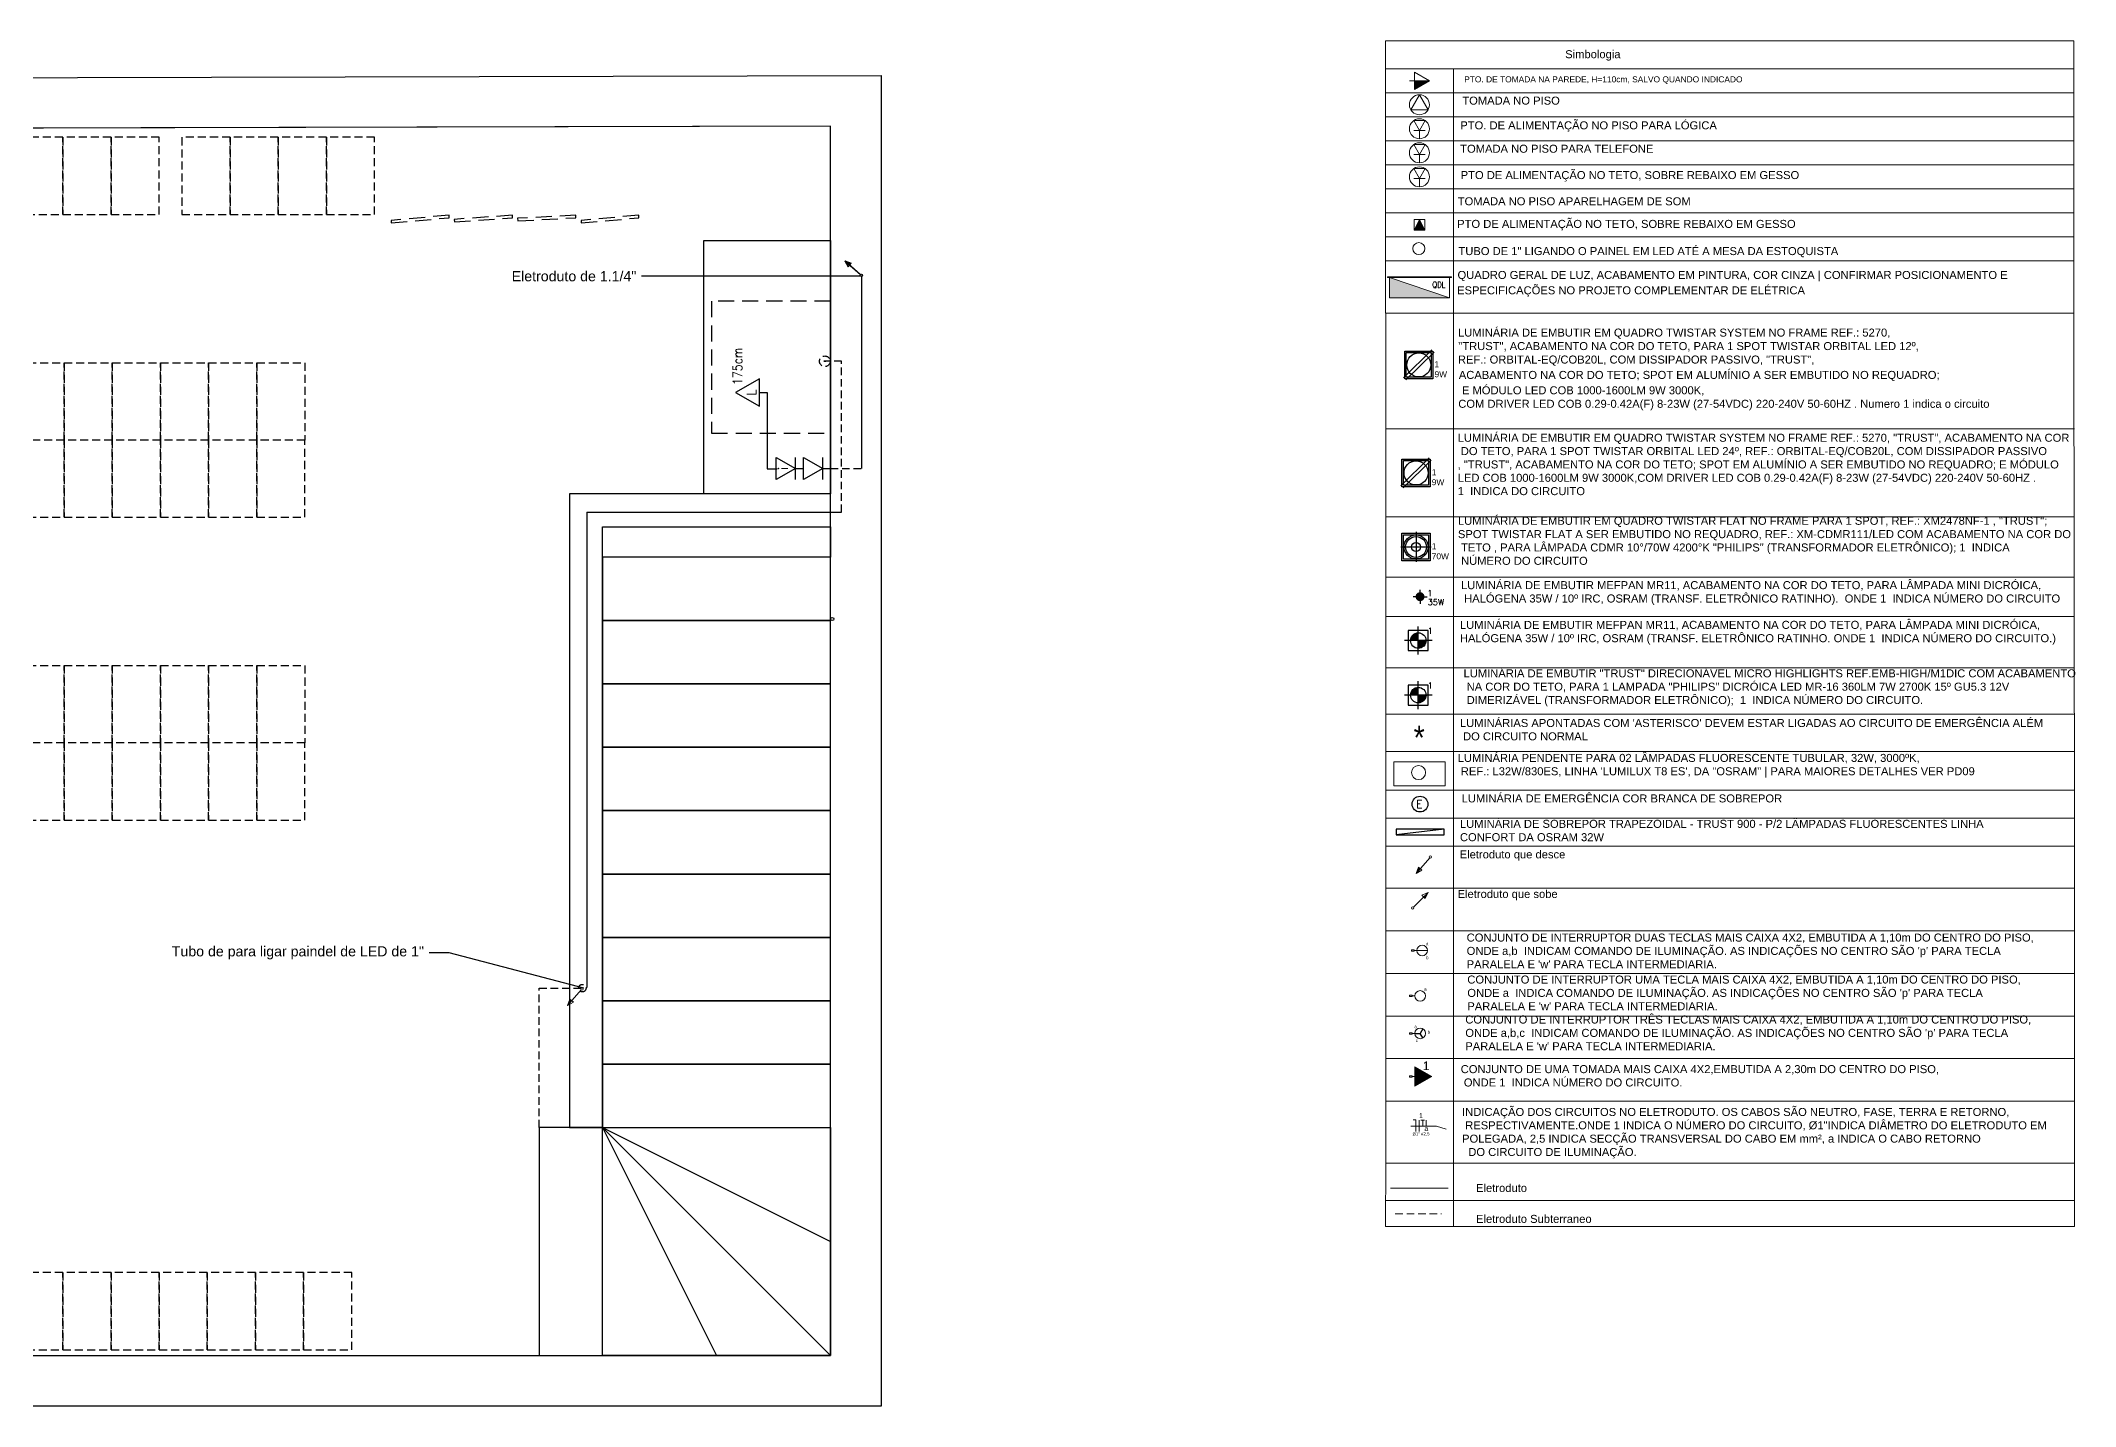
# Model space of a CAD drawing. Header units: millimetres. Extents: x 12202 to 16925, y 12031 to 14989.
# Drawn here: x 16119 to 16922, y 12881 to 13420 of the extents above; entities that cross this region are included whole.
import ezdxf
from ezdxf import colors
from ezdxf.entities.mleader import LeaderData, LeaderLine
from ezdxf.enums import TextEntityAlignment as Align
from ezdxf.math import Vec2, Vec3

# ---------------------------------------------------------------- set-up
doc = ezdxf.new("R2010")
doc.units = ezdxf.units.MM
doc.linetypes.add('DASHED', pattern=[0.75, 0.5, -0.25])
doc.linetypes.add('HIDDEN', pattern=[9.525, 6.35, -3.175])
for name, color, linetype in [('1', 1, 'Continuous'), ('ALVEN_M', 140, 'Continuous'), ('DIVIS_F', 60, 'Continuous'), ('Eletroduto 5', 2, 'Continuous'), ('Eletrodutos Dados', 170, 'Continuous'), ('ESCAD_M', 33, 'Continuous'), ('Fases', 7, 'Continuous'), ('MOVEL_M', 42, 'Continuous'), ('MOVEL_P', 41, 'HIDDEN'), ('P', 1, 'Continuous'), ('TEXTO_CIRCUITO', 7, 'Continuous'), ('TOMADA', 10, 'Continuous'), ('Tomada Logica', 170, 'Continuous')]:
    doc.layers.add(name, color=color, linetype=linetype)
doc.layers.add('Eletroduto dados Sub', color=160, linetype='DASHED', lineweight=5)
doc.layers.get('MOVEL_M').off()
doc.styles.add('ARIAL', font='arial.ttf')
doc.styles.add('BEBO_[REGULAR]', font='arial.ttf')
doc.styles.add('carimbos$0$XrefBarra$0$COTA', font='ROMANS.shx', dxfattribs={"width": 0.9})
doc.styles.add('ROMANS', font='ROMANS.SHX', dxfattribs={"height": 1.5})
doc.styles.get("Standard").update_dxf_attribs({"font": 'arial.ttf', "height": 1})
doc.styles.add('Z_AUX1', font='romans.shx', dxfattribs={"width": 0.85, "height": 0.15})
doc.styles.add('Z_AUX50', font='romans.shx', dxfattribs={"width": 0.85, "height": 7.5})

# ---------------------------------------------------------------- blocks, each defined once
blk = doc.blocks.new('*U49')
for points in [[(0, -3), (3, -3), (3, 0), (0, 0)], [(3, 0), (157, 0), (157, -3), (3, -3)], [(157, -3), (160, -3), (160, 0), (157, 0)], [(0, -3), (3, -3), (3, -60), (0, -60)], [(157, -3), (160, -3), (160, -60), (157, -60)], [(0, -63), (3, -63), (3, -60), (0, -60)], [(3, -63), (157, -63), (157, -60), (3, -60)], [(157, -63), (160, -63), (160, -60), (157, -60)]]:
    blk.add_lwpolyline(points, close=True)
at = {"layer": 'MOVEL_P', "ltscale": 0.5}
for points in [[(4, -31.26), (4, -0.76), (23, -0.76), (23, -31.26)], [(23, -31.26), (23, -0.76), (42, -0.76), (42, -31.26)], [(42, -31.26), (42, -0.76), (61, -0.76), (61, -31.26)], [(61, -31.26), (61, -0.76), (80, -0.76), (80, -31.26)], [(80, -31.26), (80, -0.76), (99, -0.76), (99, -31.26)], [(99, -31.26), (99, -0.76), (118, -0.76), (118, -31.26)], [(118, -31.26), (118, -0.76), (137, -0.76), (137, -31.26)], [(137, -31.26), (137, -0.76), (156, -0.76), (156, -31.26)], [(4, -31.26), (4, -61.76), (23, -61.76), (23, -31.26)], [(23, -31.26), (23, -61.76), (42, -61.76), (42, -31.26)], [(42, -31.26), (42, -61.76), (61, -61.76), (61, -31.26)], [(61, -31.26), (61, -61.76), (80, -61.76), (80, -31.26)], [(80, -31.26), (80, -61.76), (99, -61.76), (99, -31.26)], [(99, -31.26), (99, -61.76), (118, -61.76), (118, -31.26)], [(118, -31.26), (118, -61.76), (137, -61.76), (137, -31.26)], [(137, -31.26), (137, -61.76), (156, -61.76), (156, -31.26)]]:
    blk.add_lwpolyline(points, close=True, dxfattribs=at)
blk = doc.blocks.new('*U46')
for points in [[(0, 30), (3, 30), (3, 33), (0, 33)], [(3, 33), (195, 33), (195, 30), (3, 30)], [(195, 30), (198, 30), (198, 33), (195, 33)], [(0, 30), (3, 30), (3, 3), (0, 3)], [(195, 30), (198, 30), (198, 3), (195, 3)], [(0, 0), (3, 0), (3, 3), (0, 3)], [(3, 0), (195, 0), (195, 3), (3, 3)], [(195, 0), (198, 0), (198, 3), (195, 3)]]:
    blk.add_lwpolyline(points, close=True)
at = {"layer": 'MOVEL_P', "ltscale": 0.5}
for points in [[(4, 31.74), (4, 1.24), (23, 1.24), (23, 31.74)], [(23, 31.74), (23, 1.24), (42, 1.24), (42, 31.74)], [(42, 31.74), (42, 1.24), (61, 1.24), (61, 31.74)], [(61, 31.74), (61, 1.24), (80, 1.24), (80, 31.74)], [(80, 31.74), (80, 1.24), (99, 1.24), (99, 31.74)], [(99, 31.74), (99, 1.24), (118, 1.24), (118, 31.74)], [(118, 31.74), (118, 1.24), (137, 1.24), (137, 31.74)], [(137, 31.74), (137, 1.24), (156, 1.24), (156, 31.74)], [(156, 31.74), (156, 1.24), (175, 1.24), (175, 31.74)], [(175, 31.74), (175, 1.24), (194, 1.24), (194, 31.74)]]:
    blk.add_lwpolyline(points, close=True, dxfattribs=at)
blk = doc.blocks.new('PE_TELEFONE_BAIXO')
for p, q in [((-0.176, 0.125), (0.176, 0.125)), ((0, 0.125), (0, 0))]:
    blk.add_line(p, q)
blk.add_lwpolyline([(0, 0.125), (-0.176, 0.429), (0.176, 0.429)], close=True)
at = {"style": 'Z_AUX1', "width": 0.85}
blk.add_attdef('TIPO', text='', height=0.15, dxfattribs=at).set_placement((0, 0.328), align=Align.MIDDLE_CENTER)
blk = doc.blocks.new('*U47')
for points in [[(0, 30), (3, 30), (3, 33), (0, 33)], [(3, 33), (81, 33), (81, 30), (3, 30)], [(81, 30), (84, 30), (84, 33), (81, 33)], [(0, 30), (3, 30), (3, 3), (0, 3)], [(81, 30), (84, 30), (84, 3), (81, 3)], [(0, 0), (3, 0), (3, 3), (0, 3)], [(3, 0), (81, 0), (81, 3), (3, 3)], [(81, 0), (84, 0), (84, 3), (81, 3)]]:
    blk.add_lwpolyline(points, close=True)
at = {"layer": 'MOVEL_P', "ltscale": 0.5}
for points in [[(4, 31.74), (4, 1.24), (23, 1.24), (23, 31.74)], [(23, 31.74), (23, 1.24), (42, 1.24), (42, 31.74)], [(42, 31.74), (42, 1.24), (61, 1.24), (61, 31.74)], [(61, 31.74), (61, 1.24), (80, 1.24), (80, 31.74)]]:
    blk.add_lwpolyline(points, close=True, dxfattribs=at)
blk = doc.blocks.new('_ARZ_ARMARIO FUNCIONARIOS')
for points in [[(0, -33), (-1, -33), (-1, -1), (-99.86, -1), (-99.86, -33), (-100.86, -33), (-100.86, 0), (0, 0)], [(-75.86, -33), (-74.86, -33), (-74.86, -1), (-75.86, -1)], [(-50.86, -33), (-49.86, -33), (-49.86, -1), (-50.86, -1)], [(-25.86, -33), (-24.86, -33), (-24.86, -1), (-25.86, -1)], [(-76.36, -33), (-76.36, -32), (-99.36, -32), (-99.36, -33)], [(-51.36, -33), (-51.36, -32), (-74.36, -32), (-74.36, -33)], [(-26.36, -33), (-26.36, -32), (-49.36, -32), (-49.36, -33)], [(-1.5, -33), (-1.5, -32), (-24.36, -32), (-24.36, -33)]]:
    blk.add_lwpolyline(points, close=True)
at = {"layer": 'MOVEL_P'}
for points in [[(-76.36, -33), (-76.45, -32), (-99.36, -34.05), (-99.27, -35.05)], [(-51.36, -33), (-51.43, -32), (-74.38, -33.64), (-74.31, -34.64)], [(-26.36, -33), (-26.42, -32), (-49.38, -33.23), (-49.33, -34.23)], [(-1.5, -33), (-1.59, -32), (-24.36, -34.05), (-24.27, -35.05)]]:
    blk.add_lwpolyline(points, close=True, dxfattribs=at)
blk = doc.blocks.new('*U50')
for points in [[(0, 30), (3, 30), (3, 33), (0, 33)], [(3, 33), (176, 33), (176, 30), (3, 30)], [(176, 30), (179, 30), (179, 33), (176, 33)], [(0, 30), (3, 30), (3, 3), (0, 3)], [(176, 30), (179, 30), (179, 3), (176, 3)], [(0, 0), (3, 0), (3, 3), (0, 3)], [(3, 0), (176, 0), (176, 3), (3, 3)], [(176, 0), (179, 0), (179, 3), (176, 3)]]:
    blk.add_lwpolyline(points, close=True)
at = {"layer": 'MOVEL_P', "ltscale": 0.5}
for points in [[(4, 31.74), (4, 1.24), (23, 1.24), (23, 31.74)], [(23, 31.74), (23, 1.24), (42, 1.24), (42, 31.74)], [(42, 31.74), (42, 1.24), (61, 1.24), (61, 31.74)], [(61, 31.74), (61, 1.24), (80, 1.24), (80, 31.74)], [(80, 31.74), (80, 1.24), (99, 1.24), (99, 31.74)], [(99, 31.74), (99, 1.24), (118, 1.24), (118, 31.74)], [(118, 31.74), (118, 1.24), (137, 1.24), (137, 31.74)], [(137, 31.74), (137, 1.24), (156, 1.24), (156, 31.74)], [(156, 31.74), (156, 1.24), (175, 1.24), (175, 31.74)]]:
    blk.add_lwpolyline(points, close=True, dxfattribs=at)
blk = doc.blocks.new('PE_TOMADA_BAIXA')
blk.add_line((0, 0.125), (0, 0))
blk.add_lwpolyline([(0, 0.5), (-0.217, 0.125), (0.217, 0.125)], close=True)
at = {"style": 'Z_AUX1', "width": 0.85}
blk.add_attdef('TIPO', text='', height=0.15, dxfattribs=at).set_placement((0, 0.25), align=Align.MIDDLE_CENTER)
blk.add_attdef('TIPO', text='', height=0.15, dxfattribs=at).set_placement((0.117, 0.35), align=Align.BOTTOM_LEFT)
blk = doc.blocks.new('_None')
blk = doc.blocks.new('mini-dicroica')
at = {"color": 0}
for q in [(-0.175, 0), (0, 0.175), (0, -0.175), (0.175, 0)]:
    blk.add_line((0, 0), q, dxfattribs=at)
at = {"color": 0, "const_width": 0.111}
blk.add_lwpolyline([(-0.056, 0, 1), (0.056, 0, 1)], format="xyb", close=True, dxfattribs=at)
at = {"color": 2, "style": 'ROMANS'}
for tag, p in [('GRAU', (0.184, -0.164)), ('POTENCIA', (0.19, -0.434))]:
    blk.add_attdef(tag, p, '', height=0.15, dxfattribs=at)
blk = doc.blocks.new('l-dicro-exn')
h = blk.add_hatch(color=0)
h.paths.add_polyline_path([(0, 0.194, 0.414214), (-0.194, 0), (0, 0)])
h.paths.add_polyline_path([(0.194, 0), (0, 0), (0, -0.194, 0.414214)])
at = {"color": 0}
for p, q in [((0, 0), (-0.349, 0)), ((0, 0), (0, 0.349)), ((0.349, 0), (0, 0)), ((0, -0.349), (0, 0))]:
    blk.add_line(p, q, dxfattribs=at)
blk.add_lwpolyline([(-0.25, -0.25), (0.25, -0.25), (0.25, 0.25), (-0.25, 0.25)], close=True, dxfattribs=at)
blk.add_circle((0, 0), 0.194, dxfattribs=at)
at = {"color": 0, "style": 'ROMANS'}
blk.add_attdef('EX?', (0.237, 0.169), '', height=0.15, dxfattribs=at)
blk = doc.blocks.new('LUMINARIA FLUOR 36W')
at = {"color": 0}
blk.add_line((-60, -7), (60, 7), dxfattribs=at)
blk.add_lwpolyline([(-60, -7), (60, -7), (60, 7), (-60, 7)], close=True, dxfattribs=at)
blk = doc.blocks.new('LUMINARIA EMERGENCIA')
at = {"color": 0}
blk.add_circle((0, 0), 0.197, dxfattribs=at)
at = {"color": 0, "style": 'carimbos$0$XrefBarra$0$COTA'}
blk.add_text('E', height=0.2, rotation=0.0003, dxfattribs=at).set_placement((-0.1, -0.1))
blk = doc.blocks.new('LUMINARIA TRUST_AR111')
at = {"color": 0}
for points in [[(-0.38, -0.318), (0.324, 0.375)], [(-0.324, -0.375), (0.38, 0.318)]]:
    blk.add_lwpolyline(points, dxfattribs=at)
for points in [[(-0.352, 0.347), (0.352, 0.347), (0.352, -0.347), (-0.352, -0.347)], [(-0.312, 0.307), (0.312, 0.307), (0.312, -0.307), (-0.312, -0.307)]]:
    blk.add_lwpolyline(points, close=True, dxfattribs=at)
blk.add_circle((0, 0), 0.3, dxfattribs=at)
at = {"color": 0, "style": 'BEBO_[REGULAR]'}
blk.add_attdef('GRAU', (0.392, -0.057), '', height=0.15, dxfattribs=at)
blk.add_attdef('VOLTAGEM', text='', height=0.15, dxfattribs=at).set_placement((0.392, -0.351), align=Align.BOTTOM_LEFT)
blk = doc.blocks.new('LUMINARIA TRUST_CDMR')
at = {"color": 0}
for p, q in [((-0.38, 0), (0.38, 0)), ((0, 0.375), (0, -0.375))]:
    blk.add_line(p, q, dxfattribs=at)
for points in [[(-0.352, 0.347), (0.352, 0.347), (0.352, -0.347), (-0.352, -0.347)], [(-0.312, 0.307), (0.312, 0.307), (0.312, -0.307), (-0.312, -0.307)]]:
    blk.add_lwpolyline(points, close=True, dxfattribs=at)
for radius in [0.3, 0.26, 0.11]:
    blk.add_circle((0, 0), radius, dxfattribs=at)
at = {"color": 0, "style": 'BEBO_[REGULAR]'}
blk.add_attdef('GRAU', (0.392, -0.057), '', height=0.15, dxfattribs=at)
blk.add_attdef('VOLTAGEM', text='', height=0.15, dxfattribs=at).set_placement((0.392, -0.351), align=Align.BOTTOM_LEFT)
blk = doc.blocks.new('*U69')
at = {"layer": 'TOMADA'}
blk.add_line((-1.05, 0), (1.05, 0), dxfattribs=at)
blk = doc.blocks.new('*U70')
at = {"layer": '1', "color": 0, "linetype": 'ByBlock', "lineweight": -2, "transparency": 16777216}
blk.add_blockref('*U69', (3428.78, 3815.72), dxfattribs=at)
for p, rotation in [((3430.35, 3816.62), 239.9999999999999), ((3430.35, 3814.81), 119.9999999999999)]:
    blk.add_blockref('*U69', p, dxfattribs=dict(at, rotation=rotation))

msp = doc.modelspace()

# ---------------------------------------------------------------- hatches: boundary and pattern name
at = {"layer": '1', "lineweight": 5}
for color, points in [(256, [(16661.14, 13403.9), (16667.06, 13403.9), (16661.14, 13400.48)]), (256, [(16665.22, 13344.94), (16663.11, 13349.15), (16661.01, 13344.94)]), (256, [(16674.97, 13318.3), (16651.28, 13318.3), (16651.28, 13326.2)]), (4, [(16663.41, 13093.02), (16662.71, 13093.64), (16661.8, 13091.18)]), (4, [(16662.71, 13093.64), (16661.8, 13091.18), (16663.41, 13093.02)]), (4, [(16664.77, 13081.87), (16665.43, 13081.21), (16666.5, 13083.6)]), (4, [(16665.43, 13081.21), (16666.5, 13083.6), (16664.77, 13081.87)]), (4, [(16328.54, 13040.91), (16327.84, 13041.52), (16326.94, 13039.07)]), (4, [(16327.84, 13041.52), (16326.94, 13039.07), (16328.54, 13040.91)])]:
    msp.add_hatch(color=color, dxfattribs=at).paths.add_polyline_path(points)
h = msp.add_hatch(color=256, dxfattribs=at)
h.dxf.hatch_style = 1
h.paths.add_polyline_path([(16667.95, 13011.01), (16661.32, 13014.84), (16661.32, 13007.19)])
at = {"layer": 'TEXTO_CIRCUITO', "ltscale": 0.05}
for points in [[(16438.26, 13331.21), (16438.87, 13331.91), (16436.42, 13332.82)], [(16438.87, 13331.91), (16436.42, 13332.82), (16438.26, 13331.21)]]:
    msp.add_hatch(color=4, dxfattribs=at).paths.add_polyline_path(points)

# ---------------------------------------------------------------- linework, layer by layer
for points in [[(16430.75, 13385.91), (15559.75, 13383.81), (15559.75, 12900.91), (16430.75, 12900.91)], [(16380.75, 13240.91), (16380.75, 13340.91), (16430.75, 13340.91), (16430.75, 13240.91)]]:
    msp.add_lwpolyline(points, close=True)
at = {"layer": '1', "color": 1, "lineweight": 5}
for p, q in [((16921.33, 13419.69), (16649.69, 13419.69)), ((16649.69, 13419.69), (16649.69, 13312.23)), ((16921.33, 13312.23), (16921.33, 13419.69)), ((16649.69, 13408.64), (16921.33, 13408.64)), ((16649.69, 13408.64), (16921.33, 13408.64)), ((16649.69, 13399.16), (16921.33, 13399.16)), ((16649.69, 13389.68), (16921.33, 13389.68)), ((16649.69, 13380.21), (16921.33, 13380.21)), ((16649.69, 13370.73), (16921.33, 13370.73)), ((16649.69, 13361.26), (16921.33, 13361.26)), ((16649.69, 13351.78), (16921.33, 13351.78)), ((16663.11, 13349.15), (16665.22, 13344.94)), ((16649.69, 13342.31), (16921.33, 13342.31)), ((16649.69, 13332.83), (16921.33, 13332.83)), ((16649.69, 13312.23), (16921.33, 13312.23)), ((16649.94, 13266.52), (16921.58, 13266.52))]:
    msp.add_line(p, q, dxfattribs=at)
at = {"layer": '1', "lineweight": 5}
for p, q in [((16661.14, 13403.9), (16659.16, 13403.9)), ((16667.06, 13403.9), (16661.14, 13407.32)), ((16661.14, 13407.32), (16661.14, 13403.9)), ((16661.14, 13403.9), (16667.06, 13403.9)), ((16661.14, 13403.9), (16667.06, 13403.9)), ((16667.06, 13403.9), (16661.14, 13400.48)), ((16661.14, 13400.48), (16661.14, 13403.9)), ((16663.11, 13398.37), (16659.69, 13392.45)), ((16666.53, 13392.45), (16663.11, 13398.37)), ((16659.69, 13392.45), (16666.53, 13392.45)), ((16663.11, 13384.28), (16660.85, 13388.19)), ((16660.85, 13388.19), (16665.37, 13388.19)), ((16665.37, 13388.19), (16663.11, 13384.28)), ((16660.85, 13384.28), (16665.37, 13384.28)), ((16663.11, 13384.28), (16663.11, 13381)), ((16660.85, 13374.8), (16665.37, 13374.8)), ((16663.11, 13374.8), (16663.11, 13371.52)), ((16660.85, 13365.33), (16665.37, 13365.33)), ((16663.11, 13365.33), (16663.11, 13362.05)), ((16661.01, 13344.94), (16663.11, 13349.15)), ((16649.9, 13312.23), (16649.9, 13102.08)), ((16676.54, 13312.23), (16676.54, 13102.08)), ((16921.58, 13101.92), (16921.33, 13312.23)), ((16649.9, 13102.08), (16649.9, 13085.28)), ((16676.54, 13102.08), (16676.54, 13018.15)), ((16921.6, 13085.28), (16921.6, 13101.92)), ((16649.9, 13085.28), (16921.6, 13085.28)), ((16649.9, 13018.08), (16649.9, 13085.28)), ((16921.6, 13085.28), (16921.6, 13018.08)), ((16649.9, 13068.48), (16921.6, 13068.48)), ((16661.02, 13061.02), (16659.98, 13061.02)), ((16661.02, 13060.5), (16659.98, 13060.5)), ((16661.02, 13060.76), (16662.07, 13060.76)), ((16661.02, 13060.76), (16662.07, 13060.76)), ((16662.07, 13060.76), (16666.26, 13060.76)), ((16649.9, 13051.68), (16921.6, 13051.68)), ((16660.27, 13043.08), (16659.22, 13043.08)), ((16660.27, 13042.56), (16659.22, 13042.56)), ((16660.27, 13042.82), (16661.32, 13042.82)), ((16660.27, 13042.82), (16661.32, 13042.82)), ((16649.9, 13034.88), (16921.6, 13034.88)), ((16660.26, 13028.31), (16659.22, 13028.31)), ((16660.26, 13027.79), (16659.22, 13027.79)), ((16660.26, 13028.05), (16661.31, 13028.05)), ((16660.26, 13028.05), (16661.31, 13028.05)), ((16649.9, 13018.08), (16921.6, 13018.08)), ((16649.9, 13001.28), (16649.9, 13018.08)), ((16676.54, 13018.15), (16676.54, 13001.52)), ((16921.6, 13018.08), (16921.6, 13001.28)), ((16660.27, 13011.27), (16659.23, 13011.27)), ((16660.27, 13010.75), (16659.23, 13010.75)), ((16660.27, 13011.01), (16661.32, 13011.01)), ((16660.27, 13011.01), (16661.32, 13011.01)), ((16667.95, 13011.01), (16661.32, 13014.84)), ((16661.32, 13014.84), (16661.32, 13007.19)), ((16661.32, 13007.19), (16667.95, 13011.01)), ((16649.9, 13001.28), (16921.6, 13001.28)), ((16649.9, 12976.78), (16649.9, 13001.28)), ((16676.54, 13001.52), (16676.54, 12976.69)), ((16921.6, 13001.28), (16921.6, 12976.78)), ((16649.9, 12976.78), (16921.6, 12976.78)), ((16676.55, 12962.14), (16650, 12962.14)), ((16651.75, 12966.94), (16674.43, 12966.94)), ((16676.55, 12962.14), (16921.6, 12962.14)), ((16921.6, 12962.14), (16921.6, 12956.21)), ((16921.6, 12956.21), (16921.6, 12962.14)), ((16921.6, 12951.9), (16649.69, 12951.9))]:
    msp.add_line(p, q, dxfattribs=at)
at = {"layer": '1', "color": 4, "lineweight": 5}
for p, q in [((16667.18, 13097.33), (16661.8, 13091.18)), ((16661.8, 13091.18), (16667.17, 13097.32)), ((16661.8, 13091.18), (16662.71, 13093.64)), ((16661.8, 13091.18), (16662.71, 13093.64)), ((16661.8, 13091.17), (16664.11, 13092.41)), ((16664.11, 13092.41), (16662.71, 13093.64)), ((16666.5, 13083.61), (16660.73, 13077.83)), ((16660.73, 13077.83), (16666.5, 13083.6)), ((16666.5, 13083.61), (16664.11, 13082.53)), ((16664.11, 13082.53), (16665.43, 13081.21)), ((16666.5, 13083.61), (16665.43, 13081.21)), ((16666.5, 13083.61), (16665.43, 13081.21)), ((16326.93, 13039.06), (16332.3, 13045.21)), ((16326.93, 13039.06), (16327.84, 13041.52)), ((16326.93, 13039.06), (16327.84, 13041.52)), ((16332.31, 13045.21), (16326.94, 13039.07)), ((16326.94, 13039.06), (16329.25, 13040.29)), ((16329.24, 13040.29), (16327.84, 13041.52))]:
    msp.add_line(p, q, dxfattribs=at)
at = {"layer": '1', "linetype": 'Continuous', "lineweight": 5}
for p, q in [((16649.9, 12976.78), (16649.69, 12951.9)), ((16676.54, 12976.78), (16676.54, 12952.09)), ((16921.6, 12951.9), (16921.6, 12976.78))]:
    msp.add_line(p, q, dxfattribs=at)
at = {"layer": '1', "color": 1, "lineweight": 5}
for points in [[(16676.54, 13408.64), (16676.54, 13312.23)], [(16649.94, 13231.78), (16921.58, 13231.78)], [(16649.94, 13208.09), (16921.58, 13208.09)], [(16649.94, 13192.49), (16921.58, 13192.49)], [(16649.94, 13172.22), (16921.58, 13172.22)], [(16649.94, 13154.03), (16921.58, 13154.03)], [(16649.94, 13139.26), (16921.58, 13139.26)], [(16649.94, 13124.03), (16921.58, 13124.03)], [(16649.94, 13112.97), (16921.58, 13112.97)], [(16649.94, 13101.92), (16921.58, 13101.92)]]:
    msp.add_lwpolyline(points, dxfattribs=at)
at = {"layer": '1', "lineweight": 5}
for points in [[(16663.11, 13374.8), (16660.85, 13378.71), (16665.37, 13378.71)], [(16663.11, 13365.33), (16660.85, 13369.23), (16665.37, 13369.23)], [(16675.76, 13326.2), (16675.76, 13326.59), (16650.49, 13326.59), (16650.49, 13326.2)], [(16651.28, 13318.3), (16674.97, 13318.3), (16674.97, 13326.2), (16651.28, 13326.2)], [(16659.98, 13061.02), (16659.98, 13060.5), (16661.02, 13060.5), (16661.02, 13061.02)], [(16659.22, 13043.08), (16659.22, 13042.56), (16660.27, 13042.56), (16660.27, 13043.08)], [(16659.22, 13028.31), (16659.22, 13027.79), (16660.26, 13027.79), (16660.26, 13028.31)], [(16659.23, 13011.27), (16659.23, 13010.75), (16660.27, 13010.75), (16660.27, 13011.27)]]:
    msp.add_lwpolyline(points, close=True, dxfattribs=at)
at = {"layer": '1', "color": 0, "lineweight": 5}
msp.add_lwpolyline([(16661.01, 13344.94), (16665.22, 13344.94), (16665.22, 13349.15), (16661.01, 13349.15)], close=True, dxfattribs=at)
at = {"layer": '1', "lineweight": 5}
msp.add_lwpolyline([(16674.97, 13318.3), (16651.28, 13318.3), (16651.28, 13326.2), (16674.97, 13318.3)], dxfattribs=at)
for centre, radius in [((16663.11, 13394.42), 3.95), ((16663.11, 13384.95), 3.95), ((16663.11, 13375.47), 3.95), ((16663.11, 13365.99), 3.95), ((16662.87, 13337.67), 2.37), ((16664.17, 13060.76), 2.1), ((16663.41, 13042.82), 2.1), ((16663.41, 13028.05), 2.1)]:
    msp.add_circle(centre, radius, dxfattribs=at)
at = {"layer": '1', "color": 4, "lineweight": 5}
for centre in [(16667.46, 13097.66), (16667.46, 13097.66), (16660.42, 13077.52), (16660.42, 13077.52), (16332.6, 13045.54), (16332.6, 13045.54)]:
    msp.add_circle(centre, 0.438, dxfattribs=at)
at = {"layer": 'ALVEN_M'}
msp.add_lwpolyline([(15498.88, 13403.65), (16450.75, 13405.91), (16450.75, 12880.91), (16065.75, 12880.91), (16065.75, 12900.91), (16430.75, 12900.91), (16430.75, 13385.91), (15498.88, 13383.66)], dxfattribs=at)
at = {"layer": 'DIVIS_F'}
msp.add_lwpolyline([(16430.75, 13240.91), (16327.75, 13240.91), (16327.75, 12990.91), (16340.75, 12990.91), (16340.75, 13227.91), (16430.75, 13227.91), (16430.75, 13240.91)], dxfattribs=at)
at = {"layer": 'Eletroduto 5', "linetype": 'DASHED', "ltscale": 6}
for p, q in [((16435.08, 13293.21), (16428.11, 13293.21)), ((16428.11, 13293.21), (16428.81, 13293.21)), ((16435.08, 13233.71), (16435.08, 13293.21)), ((16315.75, 12990.91), (16315.75, 13045.91)), ((16315.75, 13045.91), (16332.25, 13045.91))]:
    msp.add_line(p, q, dxfattribs=at)
at = {"layer": 'Eletroduto 5', "linetype": 'Continuous', "ltscale": 6}
for q in [(16334.57, 13046.12), (16435.08, 13233.71)]:
    msp.add_line((16334.57, 13233.71), q, dxfattribs=at)
at = {"layer": 'Eletroduto 5', "linetype": 'DASHED', "ltscale": 6}
for centre, radius in [((16428.46, 13293.21), 2.09), ((16332.74, 13045.89), 1.48)]:
    msp.add_circle(centre, radius, dxfattribs=at)
at = {"layer": 'Eletroduto dados Sub', "linetype": 'DASHED', "lineweight": 5, "ltscale": 6}
msp.add_line((16653.6, 12956.78), (16671.82, 12956.78), dxfattribs=at)
at = {"layer": 'Eletrodutos Dados', "linetype": 'Continuous', "ltscale": 6}
msp.add_line((16443.01, 13250.91), (16443.01, 13326.99), dxfattribs=at)
at = {"layer": 'Eletrodutos Dados', "ltscale": 3}
for p, q in [((16405.75, 13280.91), (16405.75, 13250.84)), ((16405.75, 13250.84), (16409.66, 13250.84))]:
    msp.add_line(p, q, dxfattribs=at)
at = {"layer": 'Eletrodutos Dados', "linetype": 'DASHED', "ltscale": 6}
msp.add_line((16430.75, 13250.91), (16443.01, 13250.91), dxfattribs=at)
at = {"layer": 'ESCAD_M'}
msp.add_line((16340.75, 12990.91), (16430.75, 12900.91), dxfattribs=at)
msp.add_lwpolyline([(16340.75, 13227.91), (16430.75, 13227.91), (16430.75, 13215.91), (16340.75, 13215.91)], close=True, dxfattribs=at)
for points in [[(16340.75, 13215.91), (16340.75, 13190.91), (16430.75, 13190.91), (16430.75, 13215.91), (16340.75, 13215.91)], [(16340.75, 13190.91), (16340.75, 13165.91), (16430.75, 13165.91), (16430.75, 13190.91), (16340.75, 13190.91)], [(16340.75, 13165.91), (16340.75, 13140.91), (16430.75, 13140.91), (16430.75, 13165.91), (16340.75, 13165.91)], [(16340.75, 13140.91), (16340.75, 13115.91), (16430.75, 13115.91), (16430.75, 13140.91), (16340.75, 13140.91)], [(16340.75, 13115.91), (16340.75, 13090.91), (16430.75, 13090.91), (16430.75, 13115.91), (16340.75, 13115.91)], [(16340.75, 13090.91), (16340.75, 13065.91), (16430.75, 13065.91), (16430.75, 13090.91), (16340.75, 13090.91)], [(16340.75, 13065.91), (16340.75, 13040.91), (16430.75, 13040.91), (16430.75, 13065.91), (16340.75, 13065.91)], [(16340.75, 13040.91), (16340.75, 13015.91), (16430.75, 13015.91), (16430.75, 13040.91), (16340.75, 13040.91)], [(16340.75, 13015.91), (16340.75, 12990.91), (16430.75, 12990.91), (16430.75, 13015.91), (16340.75, 13015.91)], [(16340.75, 12990.91), (16315.75, 12990.91), (16315.75, 12900.91), (16340.75, 12900.91), (16340.75, 12990.91)], [(16430.75, 12990.91), (16430.75, 12900.91), (16340.75, 12900.91), (16340.75, 12990.91), (16430.75, 12990.91)], [(16340.75, 12990.91), (16430.75, 12945.91)], [(16340.75, 12990.91), (16385.75, 12900.91)]]:
    msp.add_lwpolyline(points, dxfattribs=at)
at = {"layer": 'Fases', "lineweight": 5}
for p, q in [((16660.65, 12993.88), (16661.68, 12993.88)), ((16661.7, 12989.3), (16661.68, 12993.88)), ((16663.06, 12989.26), (16663.05, 12993.84)), ((16663.73, 12993.79), (16665.1, 12993.79)), ((16664.42, 12991.45), (16664.42, 12993.8)), ((16665.79, 12991.45), (16665.78, 12993.8)), ((16659.77, 12991.43), (16669.84, 12991.43)), ((16669.84, 12991.43), (16673.61, 12990.3))]:
    msp.add_line(p, q, dxfattribs=at)
at = {"layer": 'MOVEL_P'}
msp.add_lwpolyline([(16383.75, 13316.91), (16383.75, 13264.91), (16430.75, 13264.91), (16430.75, 13316.91)], close=True, dxfattribs=at)
at = {"layer": 'P', "lineweight": 5}
for p, q in [((16653.02, 13135.17), (16653.02, 13125.73)), ((16653.02, 13135.17), (16673.22, 13135.17)), ((16673.22, 13135.17), (16673.22, 13125.73)), ((16653.02, 13125.73), (16673.22, 13125.73))]:
    msp.add_line(p, q, dxfattribs=at)
msp.add_circle((16662.79, 13130.94), 2.78, dxfattribs=at)
at = {"layer": 'TEXTO_CIRCUITO', "color": 4, "ltscale": 0.05}
for p, q in [((16436.41, 13332.83), (16442.56, 13327.45)), ((16436.41, 13332.82), (16438.87, 13331.91)), ((16442.56, 13327.45), (16436.42, 13332.82)), ((16437.64, 13330.51), (16438.87, 13331.91))]:
    msp.add_line(p, q, dxfattribs=at)
at = {"layer": 'TEXTO_CIRCUITO', "color": 4}
for p, q in [((16436.41, 13332.83), (16438.87, 13331.91)), ((16436.41, 13332.82), (16437.64, 13330.51))]:
    msp.add_line(p, q, dxfattribs=at)
at = {"layer": 'TEXTO_CIRCUITO', "color": 4, "ltscale": 0.05}
for centre, radius in [((16442.89, 13327.16), 0.438), ((16442.89, 13327.16), 0.438), ((16431.38, 13191.53), 0.626), ((16431.38, 13191.53), 0.626)]:
    msp.add_circle(centre, radius, dxfattribs=at)

# ---------------------------------------------------------------- block references
at = {"layer": '1', "color": 88, "lineweight": 5, "xscale": 15.79289859897203, "yscale": 15.79289859897203, "zscale": 15.79289859897203}
msp.add_blockref('LUMINARIA TRUST_AR111', (16662.87, 13291.76), dxfattribs=at).add_auto_attribs({'GRAU': '1', 'VOLTAGEM': '9W'})
at = {"layer": '1', "color": 20, "lineweight": 5, "true_color": 0xf35516, "xscale": 15.79289859897203, "yscale": 15.79289859897203, "zscale": 15.79289859897203}
msp.add_blockref('LUMINARIA TRUST_AR111', (16661.78, 13249.15), dxfattribs=at).add_auto_attribs({'GRAU': '1', 'VOLTAGEM': '9W'})
at = {"layer": '1', "color": 150, "lineweight": 5, "xscale": 15.79289859897203, "yscale": 15.79289859897203, "zscale": 15.79289859897203}
msp.add_blockref('LUMINARIA TRUST_CDMR', (16661.78, 13219.94), dxfattribs=at).add_auto_attribs({'GRAU': '1', 'VOLTAGEM': '70W'})
at = {"layer": '1', "color": 214, "lineweight": 5}
ref = msp.add_blockref('mini-dicroica', (16663.36, 13200.33), dxfattribs=dict(at, xscale=15.79289859897203, yscale=15.79289859897203, zscale=15.79289859897203))
ref.add_attrib('GRAU', '1', (16666.26, 13200.55), dxfattribs={"layer": '0', "color": 2, "height": 2.37, "style": 'ROMANS'})
ref.add_attrib('POTENCIA', '35W', (16666.37, 13196.98), dxfattribs={"layer": '0', "color": 2, "height": 2.369, "style": 'ROMANS'})
at = {"layer": '1', "color": 150, "lineweight": 5}
ref = msp.add_blockref('l-dicro-exn', (16662.67, 13183.04), dxfattribs=dict(at, xscale=15.79289859897203, yscale=15.79289859897203, zscale=15.79289859897203))
ref.add_attrib('EX?', '1', (16666.41, 13185.71), dxfattribs={"layer": '0', "color": 2, "height": 2.37, "style": 'ROMANS'})
at = {"layer": '1', "color": 82, "lineweight": 5}
ref = msp.add_blockref('l-dicro-exn', (16662.67, 13161.5), dxfattribs=dict(at, xscale=15.79289859897203, yscale=15.79289859897203, zscale=15.79289859897203))
ref.add_attrib('EX?', '1', (16666.41, 13164.17), dxfattribs={"layer": '0', "color": 2, "height": 2.37, "style": 'ROMANS'})
at = {"layer": '1', "color": 150, "lineweight": 5, "xscale": 15.79289859897203, "yscale": 15.79289859897203, "zscale": 15.79289859897203}
msp.add_blockref('LUMINARIA EMERGENCIA', (16663.36, 13118.5), dxfattribs=at)
at = {"layer": '1', "color": 150, "lineweight": 5, "xscale": 0.1579289859897203, "yscale": 0.1579289859897203, "zscale": 0.1579289859897203, "rotation": 179.9999999999995}
msp.add_blockref('LUMINARIA FLUOR 36W', (16663.36, 13107.44), dxfattribs=at)
at = {"layer": '1'}
msp.add_blockref('*U70', (13233.58, 9212.33), dxfattribs=at)
at = {"layer": 'MOVEL_M'}
for name, p in [('*U46', (15971.74, 13349.84)), ('*U47', (16170.74, 13349.84)), ('_ARZ_ARMARIO FUNCIONARIOS', (16356.61, 13382.84)), ('*U49', (16067.25, 13293.41)), ('*U49', (16067.25, 13173.91)), ('*U50', (16066.75, 12901.91))]:
    msp.add_blockref(name, p, dxfattribs=at)
at = {"layer": 'Tomada Logica'}
ref = msp.add_blockref('PE_TOMADA_BAIXA', (16405.75, 13280.91), dxfattribs=dict(at, xscale=25, yscale=25, zscale=25, rotation=89.9999999999999))
ref.add_attrib('TIPO', '175cm', dxfattribs={"layer": '0', "height": 3.75, "rotation": 90, "style": 'Z_AUX1', "width": 0.85}).set_placement((16397, 13283.82), align=Align.BOTTOM_LEFT)
ref.add_attrib('TIPO', 'L', dxfattribs={"layer": '0', "height": 3.75, "rotation": 90, "style": 'Z_AUX1', "width": 0.85}).set_placement((16399.5, 13280.91), align=Align.MIDDLE_CENTER)
ref = msp.add_blockref('PE_TELEFONE_BAIXO', (16420.03, 13250.91), dxfattribs=dict(at, xscale=24.99999999999999, yscale=24.99999999999999, zscale=24.99999999999999, rotation=89.99999999999973))
ref.add_attrib('TIPO', 'i', dxfattribs={"layer": '0', "height": 3.75, "rotation": 90, "style": 'Z_AUX1', "width": 0.85}).set_placement((16411.99, 13250.91), align=Align.MIDDLE_CENTER)
at = {"layer": 'Tomada Logica', "xscale": 24.99999999999999, "yscale": 24.99999999999999, "zscale": 24.99999999999999, "rotation": 89.99999999999973}
msp.add_blockref('PE_TELEFONE_BAIXO', (16430.75, 13250.91), dxfattribs=at)

# ---------------------------------------------------------------- texts
at = {"layer": '1', "lineweight": 5}
for s, height, p in [('Simbologia', 3.159, (16720.65, 13412.78)), ('PTO. DE TOMADA NA PAREDE, H=110cm, SALVO QUANDO INDICADO', 2.3689, (16680.77, 13403.26)), ('TOMADA NO PISO', 3.1586, (16680.04, 13394.47)), ('PTO. DE ALIMENTAÇÃO NO PISO PARA LÓGICA', 3.1586, (16679.25, 13384.72)), ('TOMADA NO PISO PARA TELEFONE', 3.1586, (16679.21, 13375.49)), ('PTO DE ALIMENTAÇÃO NO TETO, SOBRE REBAIXO EM GESSO', 3.1586, (16679.4, 13365.1)), ('TOMADA NO PISO APARELHAGEM DE SOM', 3.1586, (16678.24, 13354.75)), ('PTO DE ALIMENTAÇÃO NO TETO, SOBRE REBAIXO EM GESSO', 3.1586, (16678, 13345.83)), ('TUBO DE 1" LIGANDO O PAINEL EM LED ATÉ A MESA DA ESTOQUISTA', 3.1586, (16678.52, 13335.11)), ('ESPECIFICAÇÕES NO PROJETO COMPLEMENTAR DE ELÉTRICA', 3.1586, (16677.99, 13319.63)), ('QUADRO GERAL DE LUZ, ACABAMENTO EM PINTURA, COR CINZA | CONFIRMAR POSICIONAMENTO E', 3.1586, (16678.15, 13325.69)), ('LUMINÁRIA DE EMBUTIR EM QUADRO TWISTAR SYSTEM NO FRAME REF.: 5270,', 3.1586, (16678.34, 13302.95)), ('"TRUST", ACABAMENTO NA COR DO TETO, PARA 1 SPOT TWISTAR ORBITAL LED 12º,', 3.1586, (16678.46, 13297.63)), ('ACABAMENTO NA COR DO TETO; SPOT EM ALUMÍNIO A SER EMBUTIDO NO REQUADRO;', 3.1586, (16678.66, 13286.25)), ('REF.: ORBITAL-EQ/COB20L, COM DISSIPADOR PASSIVO, "TRUST",', 3.1586, (16678.31, 13292.31)), (' E MÓDULO LED COB 1000-1600LM 9W 3000K,', 3.1586, (16678.66, 13280.18)), ('COM DRIVER LED COB 0.29-0.42A(F) 8-23W (27-54VDC) 220-240V 50-60HZ . Numero 1 indica o circuito', 3.1586, (16678.44, 13274.86))]:
    msp.add_text(s, height=height, dxfattribs=at).set_placement(p)
at = {"layer": '1', "lineweight": 5, "insert": (16673.39, 13324.62), "char_height": 2.3689, "attachment_point": 3, "style": 'Z_AUX1'}
msp.add_mtext('{\\Fromans|c0;QDL}', dxfattribs=at)
at = {"layer": '1', "lineweight": 5}
for s, insert, char_height, width, attachment_point in [('LUMINÁRIA DE EMBUTIR EM QUADRO TWISTAR SYSTEM NO FRAME REF.: 5270, "TRUST", ACABAMENTO NA COR\\P DO TETO, PARA 1 SPOT TWISTAR ORBITAL LED 24º, REF.: ORBITAL-EQ/COB20L, COM DISSIPADOR PASSIVO\\P, "TRUST", ACABAMENTO NA COR DO TETO; SPOT EM ALUMÍNIO A SER EMBUTIDO NO REQUADRO; E MÓDULO \\PLED COB 1000-1600LM 9W 3000K,COM DRIVER LED COB 0.29-0.42A(F) 8-23W (27-54VDC) 220-240V 50-60HZ . \\P{\\C1;1  INDICA DO CIRCUIT}O', (16678.22, 13264.62), 3.1586, 988.4169, 1), ('LUMINÁRIA DE EMBUTIR MEFPAN MR11, ACABAMENTO NA COR DO TETO, PARA LÂMPADA MINI DICRÓICA,\\P HALÓGENA 35W / 10º IRC, OSRAM (TRANSF. ELETRÔNICO RATINHO).  {\\C1;ONDE 1  INDICA NÚMERO DO CIRCUIT}O', (16679.53, 13206.46), 3.15858, 395.0559, 1), ('LUMINÁRIA DE EMBUTIR MEFPAN MR11, ACABAMENTO NA COR DO TETO, PARA LÂMPADA MINI DICRÓICA, \\PHALÓGENA 35W / 10º IRC, OSRAM (TRANSF. ELETRÔNICO RATINHO. {\\C1;ONDE 1  INDICA NÚMERO DO CIRCUITO.})', (16679.1, 13190.8), 3.1586, 395.0559, 1), ("LUMINÁRIAS APONTADAS COM 'ASTERISCO' DEVEM ESTAR LIGADAS AO CIRCUITO DE EMERGÊNCIA ALÉM\\P DO CIRCUITO NORMAL", (16679.1, 13152.08), 3.1586, 294.2259, 1), ('LUMINÁRIA PENDENTE PARA 02 LÂMPADAS FLUORESCENTE TUBULAR, 32W, 3000ºK,\\P REF.: L32W/830ES, LINHA \'LUMILUX T8 ES\', DA "OSRAM" | PARA MAIORES DETALHES VER PD09', (16678.22, 13138.3), 3.1586, 405.2068, 1), ('LUMINÁRIA DE EMERGÊNCIA COR BRANCA DE SOBREPOR ', (16679.77, 13122.32), 3.1586, 132.4409, 1), ('LUMINÁRIA DE SOBREPOR TRAPEZOIDAL - TRUST 900 - P/2 LÂMPADAS FLUORESCENTES LINHA\\PCONFORT DA OSRAM 32W', (16679.1, 13112.29), 3.1586, 216.7019, 1), ('Eletroduto que desce', (16679, 13100.24), 3.1586, 216.7019, 1), ('Eletroduto que sobe', (16678.18, 13084.62), 3.1586, 216.7019, 1), ("CONJUNTO DE INTERRUPTOR DUAS TECLAS MAIS CAIXA 4X2, EMBUTIDA A 1,10m DO CENTRO DO PISO, ONDE a,b  INDICAM COMANDO DE ILUMINAÇÃO. AS INDICAÇÕES NO CENTRO SÃO 'p' PARA TECLA PARALELA E 'w' PARA TECLA INTERMEDIARIA.", (16681.76, 13067.42), 3.15858, 224.2196, 1), ("CONJUNTO DE INTERRUPTOR UMA TECLA MAIS CAIXA 4X2, EMBUTIDA A 1,10m DO CENTRO DO PISO, ONDE a  INDICA COMANDO DE ILUMINAÇÃO. AS INDICAÇÕES NO CENTRO SÃO 'p' PARA TECLA PARALELA E 'w' PARA TECLA INTERMEDIARIA.", (16682.02, 13050.85), 3.15858, 218.878, 1), ("CONJUNTO DE INTERRUPTOR TRÊS TECLAS MAIS CAIXA 4X2, EMBUTIDA A 1,10m DO CENTRO DO PISO,   ONDE a,b,c  INDICAM COMANDO DE ILUMINAÇÃO. AS INDICAÇÕES NO CENTRO SÃO 'p' PARA TECLA PARALELA E 'w' PARA TECLA INTERMEDIARIA.", (16681.22, 13035.08), 3.15858, 226.4785, 1), ('{\\C1;CONJUNTO DE UMA TOMADA MAIS CAIXA 4X2,EMBUTIDA A 2,30m DO CENTRO DO PISO,\\P ONDE 1  INDICA NÚMERO DO CIRCUITO.}', (16679.41, 13011.28), 3.1586, 491.7319, 4), ('{\\C1;INDICAÇÃO DOS CIRCUITOS NO ELETRODUTO. OS CABOS SÃO NEUTRO, FASE, TERRA E RETORNO,\\P RESPECTIVAMENTE.ONDE 1 INDICA O NÚMERO DO CIRCUITO, Ø1"INDICA DIÂMETRO DO ELETRODUTO EM \\PPOLEGADA, 2,5 INDICA SECÇÃO TRANSVERSAL DO CABO EM mm², a INDICA O CABO RETORNO\\P  DO CIRCUITO DE ILUMINAÇÃO.}', (16679.95, 12988.65), 3.1586, 513.757, 4), ('{\\C1;Eletroduto }', (16685.46, 12967.02), 3.1586, 513.757, 4), ('{\\C1;Eletroduto Subterraneo}', (16685.46, 12954.82), 3.1586, 513.757, 4)]:
    msp.add_mtext(s, dxfattribs=dict(at, insert=insert, char_height=char_height, width=width, attachment_point=attachment_point))
at = {"layer": '1', "color": 1, "lineweight": 5, "char_height": 3.1586, "attachment_point": 1}
for s, insert, width in [('LUMINÁRIA DE EMBUTIR EM QUADRO TWISTAR FLAT NO FRAME PARA 1 SPOT, REF.: XM2478NF-1 , "TRUST"; \\PSPOT TWISTAR FLAT A SER EMBUTIDO NO REQUADRO, REF.: XM-CDMR111/LED COM ACABAMENTO NA COR DO\\P TETO , PARA LÂMPADA CDMR 10°/70W 4200°K "PHILIPS" (TRANSFORMADOR ELETRÔNICO); {\\C1;1  INDICA\\P NÚMERO DO CIRCUIT}O', (16678.31, 13231.86), 705.3757), ('LUMINÁRIA DE EMBUTIR "TRUST" DIRECIONÁVEL MICRO HIGHLIGHTS REF.EMB-HIGH/M1DIC COM ACABAMENTO\\P NA COR DO TETO, PARA 1 LAMPADA "PHILIPS" DICRÓICA LED MR-16 360LM 7W 2700K 15º GU5.3 12V\\P DIMERIZÁVEL (TRANSFORMADOR ELETRÔNICO); {\\C1; 1  INDICA NÚMERO DO CIRCUITO.}', (16680.53, 13171.67), 591.1439)]:
    msp.add_mtext(s, dxfattribs=dict(at, insert=insert, width=width))
at = {"layer": '1', "color": 10, "lineweight": 5, "insert": (16665.2, 13140), "char_height": 9.4757, "attachment_point": 9, "style": 'Z_AUX50'}
msp.add_mtext('{\\fArial|b0|i0|c0|p34;*}', dxfattribs=at)
at = {"layer": '1', "lineweight": 5, "attachment_point": 7, "rotation": 0.00021, "line_spacing_factor": 0.798, "style": 'ARIAL'}
for s, insert, char_height, width in [('a', (16665.71, 13062.79), 1.26, 2.3104), ('b', (16665.71, 13057.29), 1.26, 2.3104), ('a', (16664.96, 13044.85), 1.26, 2.3104), ('a', (16661.1, 13030.08), 1.26, 2.3104), ('c', (16661.63, 13024.58), 1.26, 2.3104), ('b', (16666.35, 13027.89), 1.26, 2.3104), ('1', (16664.44, 13013.54), 3.42, 4.1074)]:
    msp.add_mtext(s, dxfattribs=dict(at, insert=insert, char_height=char_height, width=width))
at = {"layer": 'Fases', "lineweight": 5, "attachment_point": 8, "line_spacing_factor": 0.798, "style": 'ARIAL'}
for s, insert, char_height, width, rotation in [('1', (16663.73, 12994.59), 1.98, 2.382, 0.22012), ('Ø1" #2,5', (16663.76, 12987.55), 1.222, 8.8418, 0.22012), ('a', (16665.83, 12989.48), 1.98, 2.382, 0.24347)]:
    msp.add_mtext(s, dxfattribs=dict(at, insert=insert, char_height=char_height, width=width, rotation=rotation))

# ---------------------------------------------------------------- leaders
at = {"layer": 'Fases', "linetype": 'DASHED', "ltscale": 6}
ml = msp.add_multileader_mtext('Standard', dxfattribs=at)
ml.set_content('Eletroduto de 1.1/4"', color=256)
ml.set_leader_properties()
ml.set_arrow_properties(name='NONE')
ml.build(insert=Vec2(0, 0))
ctx = ml.context
ctx.base_point, ctx.plane_origin = Vec3(16303.57, 13326.74), Vec3(16443.01, 13326.74)
ctx.text_align_type = 2
notes = []
notes.append((ctx, [(0, (1, 1, 0), (16364.07, 13326.74), (-1, 0), 8, [(0, [(16443.01, 13326.74)], 0, [])])]))
ctx.mtext.insert, ctx.mtext.alignment, ctx.mtext.flow_direction = Vec3(16354.07, 13328.77), 3, 5
ml = msp.add_multileader_mtext('Standard', dxfattribs=at)
ml.set_content('Tubo de para ligar paindel de LED de 1" ', color=256)
ml.set_leader_properties()
ml.set_arrow_properties(name='NONE')
ml.build(insert=Vec2(0, 0))
ctx = ml.context
ctx.base_point, ctx.plane_origin = Vec3(16169.11, 13059.84), Vec3(16333.36, 13045.85)
ctx.text_align_type = 2
notes.append((ctx, [(0, (1, 1, 0), (16280.25, 13059.84), (-1, 0), 8, [(0, [(16333.36, 13045.85)], 0, [])])]))
ctx.mtext.insert, ctx.mtext.alignment, ctx.mtext.flow_direction = Vec3(16270.25, 13062.42), 3, 5
for ctx, leaders in notes:
    for number, flags, end, landing, length, lines in leaders:
        leader = LeaderData()
        leader.index, (leader.has_last_leader_line, leader.has_dogleg_vector, leader.attachment_direction) = number, flags
        leader.last_leader_point, leader.dogleg_vector, leader.dogleg_length = Vec3(end), Vec3(landing), length
        for number, points, colour, breaks in lines:
            line = LeaderLine()
            line.index, line.vertices, line.color, line.breaks = number, Vec3.list(points), colors.encode_raw_color(colour), breaks
            leader.lines.append(line)
        ctx.leaders.append(leader)

doc.saveas('drawing.dxf')
